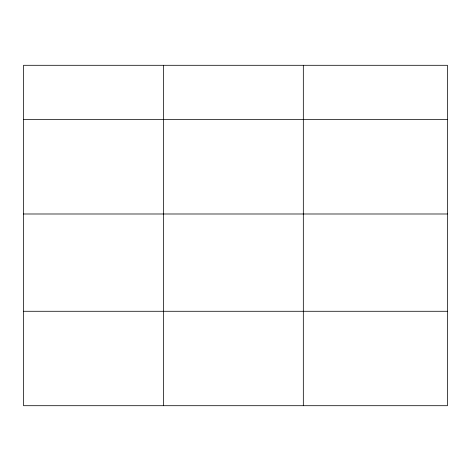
<?xml version="1.0" encoding="UTF-8"?>
<svg xmlns="http://www.w3.org/2000/svg" width="471" height="471" viewBox="0 0 471 471"><rect width="100%" height="100%" fill="white"/><g stroke="black" fill="none" stroke-linecap="round" stroke-linejoin="round"><path stroke-width="0.71" d="M447.45 213.993L447.45 65.298L23.55 65.298L23.55 405.702L447.45 405.702L447.45 213.993L23.55 213.993M23.55 119.575L447.45 119.575M23.55 311.278L447.45 311.278M303.324 65.298L303.324 405.702M163.437 65.298L163.437 405.702"/></g></svg>
